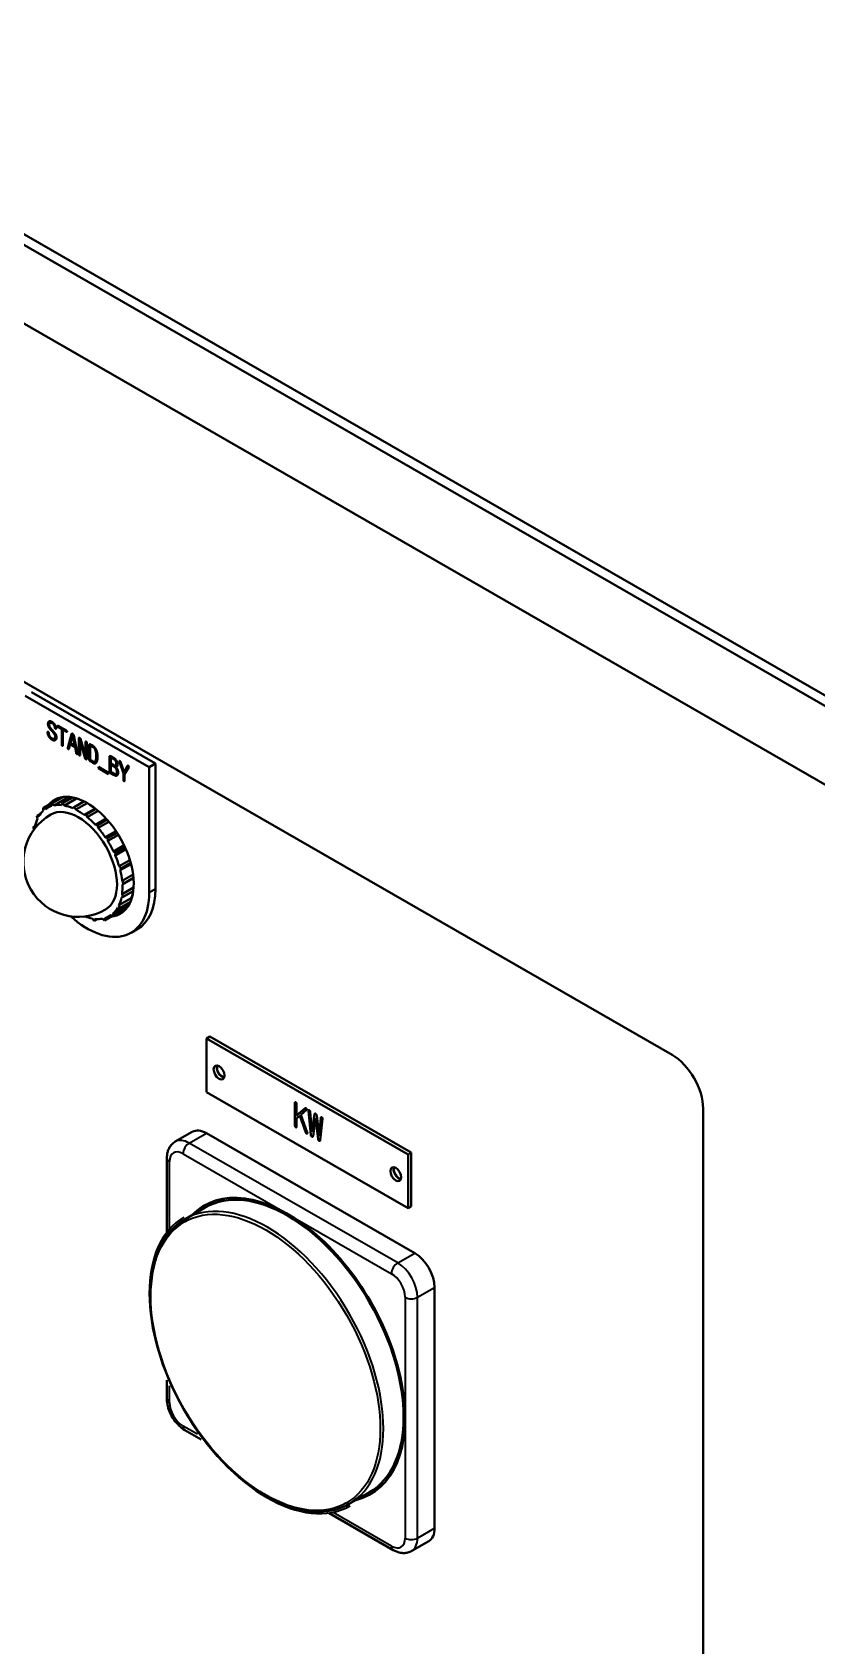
# Model space of a CAD drawing. Header units: inches. Extents: x 6934 to 18973, y 4254 to 7629.
# Drawn here: x 10822.9 to 10966, y 6820.4 to 7114.9 of the extents above; entities that cross this region are included whole.
import ezdxf

# ---------------------------------------------------------------- set-up
doc = ezdxf.new("R2010")
doc.units = ezdxf.units.IN
doc.header["$MEASUREMENT"] = 0
doc.layers.add('POWER SUPPLY CASE OUTLINE$0$가시적인 것(ISO)', color=3, linetype='Continuous', lineweight=40, true_color=0x00ff00)
doc.layers.add('POWER SUPPLY CASE OUTLINE$0$가시적인 좁은 것(ISO)', color=3, linetype='Continuous', lineweight=35, true_color=0x00ff00)

msp = doc.modelspace()

# ---------------------------------------------------------------- linework, layer by layer
at = {"layer": 'POWER SUPPLY CASE OUTLINE$0$가시적인 것(ISO)'}
for p, q in [((10578.676, 7215.8), (11031.224, 6955.195)), ((10580.373, 7216.777), (11032.922, 6956.172)), ((11018.779, 6948.028), (10566.231, 7208.634)), ((10645.427, 7097.624), (10939.583, 6928.23)), ((10821.581, 6993.8), (10844.209, 6980.77)), ((10822.713, 6994.451), (10845.34, 6981.421)), ((10826.124, 6988.868), (10826.129, 6988.871)), ((10826.472, 6989.028), (10826.516, 6989.002)), ((10825.647, 6987.134), (10825.653, 6987.138)), ((10826.072, 6988.846), (10826.078, 6988.85)), ((10826.432, 6987.369), (10826.437, 6987.372)), ((10826.468, 6987.327), (10826.432, 6987.369)), ((10826.474, 6987.33), (10826.437, 6987.372)), ((10826.468, 6987.327), (10826.474, 6987.33)), ((10826.831, 6988.448), (10826.837, 6988.451)), ((10826.932, 6985.951), (10826.937, 6985.954)), ((10827.047, 6987.828), (10827.053, 6987.831)), ((10827.131, 6987.754), (10827.137, 6987.757)), ((10827.575, 6988.321), (10829.106, 6987.439)), ((10828.238, 6987.706), (10827.575, 6988.088)), ((10828.243, 6987.709), (10827.58, 6988.091)), ((10828.238, 6987.706), (10828.243, 6987.709)), ((10828.238, 6984.88), (10828.238, 6987.706)), ((10828.243, 6984.884), (10828.243, 6987.709)), ((10828.465, 6987.575), (10828.471, 6987.578)), ((10828.465, 6987.575), (10828.465, 6984.75)), ((10829.106, 6987.206), (10828.465, 6987.575)), ((10829.112, 6987.209), (10828.471, 6987.578)), ((10829.355, 6984.296), (10830.048, 6986.791)), ((10829.361, 6984.299), (10830.053, 6986.794)), ((10830.235, 6986.522), (10829.85, 6985.138)), ((10830.048, 6986.791), (10830.053, 6986.794)), ((10830.235, 6986.522), (10830.24, 6986.525)), ((10830.616, 6984.697), (10830.235, 6986.522)), ((10830.621, 6984.7), (10830.24, 6986.525)), ((10830.425, 6986.573), (10831.114, 6983.254)), ((10831.37, 6983.093), (10831.37, 6986.016)), ((10831.376, 6983.097), (10831.376, 6986.019)), ((10831.407, 6986.126), (10831.413, 6986.13)), ((10831.66, 6985.951), (10832.59, 6982.848)), ((10828.271, 6984.764), (10828.276, 6984.767)), ((10829.348, 6984.173), (10829.354, 6984.177)), ((10829.355, 6984.296), (10829.361, 6984.299)), ((10829.414, 6984.076), (10829.42, 6984.079)), ((10829.795, 6984.937), (10829.56, 6984.093)), ((10829.795, 6984.937), (10829.801, 6984.94)), ((10830.667, 6984.435), (10829.795, 6984.937)), ((10830.673, 6984.438), (10829.801, 6984.94)), ((10829.85, 6985.138), (10830.616, 6984.697)), ((10830.616, 6984.697), (10830.621, 6984.7)), ((10830.667, 6984.435), (10830.673, 6984.438)), ((10830.901, 6983.308), (10830.667, 6984.435)), ((10830.907, 6983.312), (10830.673, 6984.438)), ((10830.901, 6983.308), (10830.907, 6983.312)), ((10831.594, 6985.515), (10831.599, 6985.518)), ((10831.594, 6985.515), (10831.594, 6982.965)), ((10832.543, 6982.359), (10831.594, 6985.515)), ((10832.548, 6982.362), (10831.599, 6985.518)), ((10832.59, 6982.848), (10832.59, 6985.39)), ((10832.596, 6982.852), (10832.596, 6985.393)), ((10832.814, 6985.261), (10832.814, 6982.296)), ((10833.21, 6982.403), (10833.21, 6984.694)), ((10833.215, 6982.406), (10833.215, 6984.698)), ((10833.437, 6984.526), (10833.437, 6982.268)), ((10833.481, 6984.636), (10833.486, 6984.639)), ((10833.583, 6984.86), (10833.939, 6984.656)), ((10833.95, 6984.417), (10833.602, 6984.617)), ((10833.955, 6984.42), (10833.607, 6984.62)), ((10831.403, 6982.964), (10831.409, 6982.967)), ((10831.48, 6982.878), (10831.486, 6982.881)), ((10832.543, 6982.359), (10832.548, 6982.362)), ((10832.59, 6982.848), (10832.596, 6982.852)), ((10833.946, 6981.538), (10833.539, 6981.772)), ((10833.952, 6981.541), (10833.545, 6981.776)), ((10833.602, 6981.969), (10833.924, 6981.784)), ((10834.24, 6981.76), (10834.246, 6981.763)), ((10834.92, 6980.824), (10836.796, 6979.744)), ((10834.92, 6980.587), (10834.92, 6980.824)), ((10834.92, 6980.587), (10834.926, 6980.59)), ((10836.796, 6979.507), (10834.92, 6980.587)), ((10834.926, 6980.59), (10834.926, 6980.821)), ((10836.796, 6979.514), (10834.926, 6980.59)), ((10836.95, 6980.126), (10836.95, 6982.578)), ((10836.956, 6980.129), (10836.956, 6982.582)), ((10837.177, 6982.426), (10837.177, 6981.427)), ((10837.177, 6981.427), (10837.83, 6981.051)), ((10837.177, 6981.194), (10837.183, 6981.197)), ((10837.848, 6980.808), (10837.177, 6981.194)), ((10837.177, 6981.194), (10837.177, 6980.084)), ((10837.853, 6980.811), (10837.183, 6981.197)), ((10837.207, 6982.515), (10837.212, 6982.519)), ((10837.291, 6982.725), (10837.76, 6982.455)), ((10837.841, 6982.176), (10837.298, 6982.488)), ((10837.846, 6982.179), (10837.304, 6982.491)), ((10838.037, 6981.037), (10838.043, 6981.041)), ((10838.09, 6981.079), (10838.095, 6981.083)), ((10838.097, 6980.8), (10838.103, 6980.803)), ((10838.181, 6980.417), (10838.187, 6980.42)), ((10838.771, 6981.75), (10838.777, 6981.753)), ((10839.493, 6979.623), (10838.771, 6981.75)), ((10839.499, 6979.626), (10838.777, 6981.753)), ((10838.976, 6981.759), (10839.606, 6979.833)), ((10839.606, 6979.833), (10840.237, 6981.016)), ((10839.612, 6979.836), (10840.242, 6981.02)), ((10840.453, 6980.79), (10839.72, 6979.492)), ((10840.237, 6981.016), (10840.242, 6981.02)), ((10844.209, 6980.77), (10845.34, 6981.421)), ((10844.209, 6980.77), (10844.209, 6957.878)), ((10845.34, 6981.421), (10845.34, 6958.53)), ((10836.796, 6979.744), (10836.796, 6979.507)), ((10837.837, 6979.298), (10837.21, 6979.658)), ((10837.843, 6979.301), (10837.216, 6979.662)), ((10837.313, 6979.832), (10837.859, 6979.518)), ((10838.137, 6979.493), (10838.143, 6979.497)), ((10839.493, 6979.623), (10839.499, 6979.626)), ((10839.493, 6978.407), (10839.493, 6979.623)), ((10839.499, 6978.411), (10839.499, 6979.626)), ((10839.526, 6978.283), (10839.531, 6978.286)), ((10839.606, 6979.833), (10839.612, 6979.836)), ((10839.72, 6979.492), (10839.72, 6978.277)), ((10824.846, 6973.317), (10827.108, 6974.62)), ((10826.447, 6974.102), (10828.57, 6975.325)), ((10826.848, 6973.791), (10829.054, 6975.061)), ((10827.108, 6974.62), (10827.239, 6974.558)), ((10828.205, 6973.832), (10828.376, 6974.161)), ((10828.376, 6974.161), (10830.247, 6975.239)), ((10828.376, 6974.161), (10828.745, 6973.751)), ((10828.745, 6973.751), (10830.951, 6975.021)), ((10828.789, 6975.343), (10828.908, 6975.251)), ((10828.852, 6975.218), (10828.908, 6975.251)), ((10828.852, 6975.218), (10829.054, 6975.061)), ((10830.501, 6973.491), (10832.296, 6974.525)), ((10830.813, 6973.009), (10832.892, 6974.206)), ((10830.901, 6975.078), (10830.951, 6975.021)), ((10823.681, 6971.859), (10824.362, 6972.251)), ((10823.681, 6971.859), (10824.063, 6971.801)), ((10823.822, 6971.336), (10823.681, 6971.859)), ((10824.846, 6973.317), (10825.251, 6973.126)), ((10824.882, 6972.826), (10824.846, 6973.317)), ((10826.399, 6973.807), (10825.566, 6973.328)), ((10826.377, 6973.678), (10826.447, 6974.102)), ((10826.447, 6974.102), (10826.848, 6973.791)), ((10830.24, 6973.279), (10830.501, 6973.491)), ((10830.501, 6973.491), (10830.813, 6973.009)), ((10832.344, 6972.056), (10834.357, 6973.215)), ((10832.344, 6972.056), (10832.677, 6972.136)), ((10832.677, 6972.136), (10834.44, 6973.151)), ((10832.677, 6972.136), (10832.912, 6971.616)), ((10832.912, 6971.616), (10834.908, 6972.765)), ((10834.374, 6970.246), (10836.338, 6971.377)), ((10823.033, 6969.828), (10823.393, 6970.035)), ((10823.033, 6969.828), (10823.366, 6969.908)), ((10823.223, 6969.407), (10823.033, 6969.828)), ((10834.374, 6970.246), (10834.757, 6970.189)), ((10834.757, 6970.189), (10836.504, 6971.195)), ((10834.757, 6970.189), (10834.897, 6969.666)), ((10834.897, 6969.666), (10836.853, 6970.792)), ((10836.192, 6967.973), (10838.135, 6969.092)), ((10836.597, 6967.782), (10838.338, 6968.785)), ((10836.634, 6967.292), (10838.576, 6968.41)), ((10836.192, 6967.973), (10836.597, 6967.782)), ((10836.597, 6967.782), (10836.634, 6967.292)), ((10837.673, 6965.392), (10839.616, 6966.511)), ((10837.673, 6965.392), (10838.074, 6965.081)), ((10838.005, 6964.657), (10839.952, 6965.778)), ((10838.074, 6965.081), (10839.816, 6966.084)), ((10838.074, 6965.081), (10838.005, 6964.657)), ((10838.716, 6962.678), (10840.681, 6963.81)), ((10838.716, 6962.678), (10839.086, 6962.268)), ((10838.915, 6961.939), (10840.89, 6963.076)), ((10839.086, 6962.268), (10840.837, 6963.276)), ((10839.086, 6962.268), (10838.915, 6961.939)), ((10839.252, 6960.017), (10841.266, 6961.177)), ((10839.252, 6960.017), (10839.564, 6959.535)), ((10839.304, 6959.324), (10841.339, 6960.496)), ((10839.564, 6959.535), (10839.304, 6959.324)), ((10839.564, 6959.535), (10841.334, 6960.555)), ((10838.688, 6955.562), (10840.894, 6956.832)), ((10839.476, 6957.07), (10839.144, 6956.99)), ((10839.242, 6957.59), (10841.358, 6958.808)), ((10839.242, 6957.59), (10839.476, 6957.07)), ((10839.476, 6957.07), (10841.288, 6958.113)), ((10840.894, 6956.832), (10840.943, 6956.649)), ((10836.063, 6952.796), (10837.533, 6953.642)), ((10837.278, 6953.762), (10836.944, 6953.57)), ((10837.664, 6953.581), (10837.258, 6953.772)), ((10837.627, 6954.071), (10839.833, 6955.342)), ((10837.627, 6954.071), (10837.664, 6953.581)), ((10837.664, 6953.581), (10839.926, 6954.884)), ((10838.828, 6955.039), (10838.446, 6955.096)), ((10838.688, 6955.562), (10838.828, 6955.039)), ((10838.828, 6955.039), (10840.742, 6956.141)), ((10839.833, 6955.342), (10839.852, 6955.094)), ((10839.908, 6955.127), (10839.852, 6955.094)), ((10839.908, 6955.127), (10839.926, 6954.884)), ((10832.009, 6953.407), (10831.965, 6953.474)), ((10832.009, 6953.407), (10832.151, 6953.489)), ((10832.105, 6953.485), (10832.009, 6953.407)), ((10834.134, 6952.736), (10833.764, 6953.147)), ((10834.305, 6953.065), (10834.134, 6952.736)), ((10834.134, 6952.736), (10834.661, 6953.04)), ((10836.063, 6952.796), (10835.661, 6953.107)), ((10836.132, 6953.22), (10836.063, 6952.796)), ((10840.88, 6950.528), (10842.011, 6951.18)), ((10854.674, 6931.247), (10855.24, 6931.573)), ((10891.444, 6910.073), (10854.674, 6931.247)), ((10854.674, 6931.247), (10854.674, 6921.437)), ((10855.24, 6931.573), (10892.009, 6910.399)), ((10854.674, 6921.437), (10891.444, 6900.262)), ((10870.778, 6915.327), (10870.778, 6919.502)), ((10870.783, 6915.331), (10870.783, 6919.506)), ((10871.096, 6919.319), (10871.096, 6917.149)), ((10871.096, 6917.149), (10872.67, 6918.501)), ((10871.101, 6917.152), (10872.676, 6918.505)), ((10872.886, 6918.188), (10871.86, 6917.29)), ((10872.67, 6918.501), (10872.676, 6918.505)), ((10945.24, 6918.433), (10945.24, 6480.227)), ((10871.096, 6917.149), (10871.101, 6917.152)), ((10871.644, 6917.105), (10871.096, 6916.633)), ((10871.096, 6916.633), (10871.096, 6915.156)), ((10871.644, 6917.105), (10871.65, 6917.109)), ((10872.773, 6914.048), (10871.644, 6917.105)), ((10872.779, 6914.051), (10871.65, 6917.109)), ((10871.86, 6917.29), (10873.04, 6914.09)), ((10873.265, 6918.01), (10873.271, 6918.014)), ((10873.671, 6913.644), (10873.265, 6918.01)), ((10873.676, 6913.647), (10873.271, 6918.014)), ((10873.568, 6917.907), (10873.886, 6914.202)), ((10873.886, 6914.202), (10874.337, 6917.429)), ((10873.892, 6914.205), (10874.343, 6917.432)), ((10874.543, 6916.747), (10874.081, 6913.407)), ((10874.337, 6917.429), (10874.343, 6917.432)), ((10874.543, 6916.747), (10874.548, 6916.75)), ((10874.999, 6912.89), (10874.543, 6916.747)), ((10875.005, 6912.894), (10874.548, 6916.75)), ((10874.748, 6917.192), (10875.194, 6913.448)), ((10875.194, 6913.448), (10875.507, 6916.767)), ((10875.2, 6913.452), (10875.512, 6916.77)), ((10875.815, 6916.566), (10875.409, 6912.654)), ((10875.507, 6916.767), (10875.512, 6916.77)), ((10848.952, 6912.405), (10852.064, 6914.197)), ((10854.619, 6913.946), (10892.633, 6892.052)), ((10870.824, 6915.135), (10870.829, 6915.138)), ((10872.773, 6914.048), (10872.779, 6914.051)), ((10872.865, 6913.912), (10872.871, 6913.915)), ((10872.978, 6913.87), (10872.984, 6913.874)), ((10873.671, 6913.644), (10873.676, 6913.647)), ((10873.737, 6913.451), (10873.743, 6913.454)), ((10873.886, 6914.202), (10873.892, 6914.205)), ((10874.004, 6913.297), (10874.01, 6913.301)), ((10874.999, 6912.89), (10875.005, 6912.894)), ((10875.194, 6913.448), (10875.2, 6913.452)), ((10847.418, 6895.933), (10847.418, 6909.402)), ((10891.444, 6910.073), (10892.009, 6910.399)), ((10891.444, 6900.262), (10891.444, 6910.073)), ((10892.009, 6910.399), (10892.009, 6900.588)), ((10891.444, 6900.262), (10892.009, 6900.588)), ((10850.734, 6898.275), (10854.411, 6900.393)), ((10896.253, 6885.781), (10896.251, 6841.831)), ((10847.416, 6865.452), (10847.416, 6868.89)), ((10853.688, 6858.037), (10850.706, 6859.754)), ((10880.676, 6846.28), (10884.353, 6848.398)), ((10888.72, 6837.861), (10877.029, 6844.594)), ((10892.074, 6837.688), (10895.185, 6839.48))]:
    msp.add_line(p, q, dxfattribs=at)
msp.add_arc((10831.255, 6963.449), 10, 119.93599, 299.93599, dxfattribs=at)
for centre, major_axis, start_param, end_param in [((10832.895, 6964.393), (-5.988, 10.399), 2.8930125, 6.4878162), ((10834.027, 6965.045), (-5.988, 10.399), 0.0942385, 0.2046309), ((10834.932, 6965.566), (-5.988, 10.399), 0.1701989, 0.2485802), ((10833.461, 6964.719), (-5.789, 10.052), 5.9662332, 6.0964203), ((10833.461, 6964.719), (-5.689, 9.879), 5.9360566, 6.0780801), ((10833.461, 6964.719), (-5.689, 9.879), 5.764416, 5.8162807), ((10831.255, 6963.449), (-5.689, 9.879), 0.389961, 0.5802929), ((10831.255, 6963.449), (-5.689, 9.879), 0.1281616, 0.3184936), ((10831.255, 6963.449), (-5.689, 9.879), 6.1495475, 6.3398795), ((10831.255, 6963.449), (-4.99, 8.666), 3.1415927, 6.2831853), ((10831.255, 6963.449), (-5.689, 9.879), 5.8877481, 6.0780801), ((10831.255, 6963.449), (-5.689, 9.879), 5.6259487, 5.8162807), ((10831.255, 6963.449), (-5.689, 9.879), 5.3641493, 5.5544813), ((10831.255, 6963.449), (-5.689, 9.879), 5.1023499, 5.2926819), ((10831.255, 6963.449), (-5.689, 9.879), 4.8405506, 5.0308825), ((10831.255, 6963.449), (-5.689, 9.879), 4.5787512, 4.7690832), ((10831.255, 6963.449), (-5.689, 9.879), 4.3169518, 4.5072838), ((10831.255, 6963.449), (-5.689, 9.879), 4.0551524, 4.2454844), ((10832.895, 6964.393), (7.985, -13.865), 5.2273383, 7.0705172), ((10831.255, 6963.449), (5.689, -9.879), 0.389961, 0.5802929), ((10831.255, 6963.449), (-5.689, 9.879), 3.793353, 3.983685), ((10833.461, 6964.719), (5.689, -9.879), 0.389961, 0.5187693), ((10834.027, 6965.045), (7.985, -13.865), 0, 0.7873319), ((10831.255, 6963.449), (5.689, -9.879), 5.6540752, 5.8162807), ((10831.255, 6963.449), (5.689, -9.879), 6.1495475, 6.3398795), ((10831.255, 6963.449), (5.689, -9.879), 0.1281616, 0.3184936), ((10834.027, 6965.045), (5.988, -10.399), 6.0785544, 6.1889468), ((10834.932, 6965.566), (5.988, -10.399), 6.0785544, 6.1129864), ((10833.461, 6964.719), (5.689, -9.879), 0.1281616, 0.2421524), ((10833.461, 6964.719), (5.789, -10.052), 0.1098214, 0.3042038), ((10834.027, 6965.045), (5.789, -10.052), 0.0171114, 0.082923), ((10831.255, 6963.449), (5.689, -9.879), 5.8877481, 6.0780801), ((10939.583, 6921.69), (3.992, -6.933), 0.7873319, 2.3581282), ((10857.502, 6925.365), (0.699, -1.213), 3.5566932, 5.8680848), ((10857.502, 6925.365), (0.647, -1.124), 3.4888773, 5.9359007), ((10854.619, 6909.76), (-2.555, 4.437), 5.4996611, 6.2831853), ((10889.747, 6906.796), (0.699, -1.213), 3.5566932, 5.8680848), ((10889.747, 6906.796), (0.647, -1.124), 3.4888773, 5.9359007), ((10869.382, 6874.395), (-15.171, 26.344), 2.9791928, 6.4455851), ((10869.382, 6874.395), (-14.971, 25.998), 3.1415927, 6.2831853), ((10892.633, 6887.867), (2.555, -4.437), 0.7872721, 2.3580684), ((10892.63, 6843.917), (2.555, -4.437), 0, 0.7872721)]:
    msp.add_ellipse(centre, major_axis=major_axis, ratio=0.5780931, start_param=start_param, end_param=end_param, dxfattribs=at)
for centre in [(10856.937, 6925.039), (10889.181, 6906.471)]:
    msp.add_ellipse(centre, major_axis=(-0.699, 1.213), ratio=0.5780931, dxfattribs=at)
for points in [[(10825.735, 6988.66), (10825.735, 6989.041), (10825.948, 6989.13)], [(10825.741, 6988.663), (10825.741, 6989.011), (10825.918, 6989.116)], [(10825.948, 6989.13), (10826.149, 6989.213), (10826.472, 6989.028)], [(10826.124, 6988.868), (10825.963, 6988.821), (10825.963, 6988.605)], [(10826.129, 6988.871), (10826.101, 6988.863), (10826.078, 6988.85)], [(10826.483, 6988.788), (10826.278, 6988.906), (10826.124, 6988.868)], [(10826.488, 6988.792), (10826.283, 6988.91), (10826.129, 6988.871)], [(10826.516, 6989.002), (10826.827, 6988.823), (10827.036, 6988.466)], [(10825.647, 6987.134), (10825.64, 6987.206), (10825.673, 6987.23)], [(10825.926, 6986.288), (10825.684, 6986.652), (10825.647, 6987.134)], [(10825.653, 6987.138), (10825.646, 6987.21), (10825.679, 6987.233)], [(10825.932, 6986.291), (10825.69, 6986.655), (10825.653, 6987.138)], [(10825.673, 6987.23), (10825.702, 6987.251), (10825.746, 6987.234)], [(10825.679, 6987.233), (10825.68, 6987.234), (10825.682, 6987.235)], [(10825.93, 6987.993), (10825.735, 6988.312), (10825.735, 6988.66)], [(10825.935, 6987.996), (10825.741, 6988.315), (10825.741, 6988.663)], [(10825.746, 6987.234), (10825.79, 6987.213), (10825.823, 6987.164)], [(10825.823, 6987.164), (10825.86, 6987.105), (10825.867, 6987.029)], [(10825.867, 6987.029), (10825.897, 6986.661), (10826.076, 6986.384)], [(10826.512, 6985.747), (10826.138, 6985.962), (10825.926, 6986.288)], [(10826.432, 6987.369), (10826.054, 6987.79), (10825.93, 6987.993)], [(10826.518, 6985.75), (10826.144, 6985.965), (10825.932, 6986.291)], [(10826.437, 6987.372), (10826.06, 6987.793), (10825.935, 6987.996)], [(10825.963, 6988.605), (10825.963, 6988.309), (10826.065, 6988.11)], [(10826.065, 6988.11), (10826.168, 6987.911), (10826.512, 6987.535)], [(10826.076, 6986.384), (10826.234, 6986.14), (10826.505, 6985.984)], [(10826.926, 6986.758), (10826.824, 6986.927), (10826.468, 6987.327)], [(10826.932, 6986.761), (10826.829, 6986.931), (10826.474, 6987.33)], [(10826.831, 6988.448), (10826.684, 6988.672), (10826.483, 6988.788)], [(10826.837, 6988.451), (10826.69, 6988.676), (10826.488, 6988.792)], [(10826.505, 6985.984), (10826.688, 6985.879), (10826.857, 6985.921)], [(10826.512, 6987.535), (10826.963, 6987.046), (10827.095, 6986.835)], [(10827.003, 6987.942), (10826.985, 6988.207), (10826.831, 6988.448)], [(10827.009, 6987.946), (10826.99, 6988.21), (10826.837, 6988.451)], [(10826.857, 6985.921), (10827.065, 6985.971), (10827.065, 6986.254)], [(10827.065, 6986.254), (10827.065, 6986.525), (10826.926, 6986.758)], [(10827.071, 6986.258), (10827.071, 6986.529), (10826.932, 6986.761)], [(10826.937, 6985.954), (10827.071, 6986.031), (10827.071, 6986.258)], [(10827.047, 6987.828), (10827.007, 6987.881), (10827.003, 6987.942)], [(10827.053, 6987.831), (10827.012, 6987.884), (10827.009, 6987.946)], [(10827.293, 6986.149), (10827.293, 6985.768), (10827.029, 6985.67)], [(10827.036, 6988.466), (10827.219, 6988.152), (10827.241, 6987.86)], [(10827.131, 6987.754), (10827.084, 6987.777), (10827.047, 6987.828)], [(10827.137, 6987.757), (10827.089, 6987.781), (10827.053, 6987.831)], [(10827.095, 6986.835), (10827.293, 6986.522), (10827.293, 6986.149)], [(10827.212, 6987.759), (10827.183, 6987.733), (10827.131, 6987.754)], [(10827.206, 6987.754), (10827.179, 6987.74), (10827.137, 6987.757)], [(10827.241, 6987.86), (10827.245, 6987.786), (10827.212, 6987.759)], [(10827.487, 6988.257), (10827.483, 6988.373), (10827.575, 6988.321)], [(10827.575, 6988.088), (10827.49, 6988.136), (10827.487, 6988.257)], [(10827.492, 6988.26), (10827.491, 6988.318), (10827.512, 6988.334)], [(10827.58, 6988.091), (10827.496, 6988.139), (10827.492, 6988.26)], [(10829.106, 6987.439), (10829.154, 6987.411), (10829.19, 6987.356)], [(10829.198, 6987.191), (10829.165, 6987.172), (10829.106, 6987.206)], [(10829.2, 6987.193), (10829.168, 6987.177), (10829.112, 6987.209)], [(10829.19, 6987.356), (10829.22, 6987.305), (10829.223, 6987.257)], [(10829.223, 6987.257), (10829.227, 6987.208), (10829.198, 6987.191)], [(10830.048, 6986.791), (10830.099, 6986.939), (10830.235, 6986.861)], [(10830.053, 6986.794), (10830.075, 6986.856), (10830.111, 6986.878)], [(10830.235, 6986.861), (10830.366, 6986.781), (10830.425, 6986.573)], [(10831.37, 6986.016), (10831.37, 6986.097), (10831.407, 6986.126)], [(10831.376, 6986.019), (10831.376, 6986.1), (10831.413, 6986.13)], [(10831.407, 6986.126), (10831.44, 6986.15), (10831.495, 6986.131)], [(10831.413, 6986.13), (10831.414, 6986.131), (10831.415, 6986.131)], [(10831.495, 6986.131), (10831.546, 6986.114), (10831.594, 6986.061)], [(10831.594, 6986.061), (10831.641, 6986.013), (10831.66, 6985.951)], [(10827.029, 6985.67), (10826.798, 6985.582), (10826.512, 6985.747)], [(10827.034, 6985.673), (10826.804, 6985.586), (10826.518, 6985.75)], [(10827.093, 6985.7), (10827.065, 6985.685), (10827.034, 6985.673)], [(10828.271, 6984.764), (10828.238, 6984.821), (10828.238, 6984.88)], [(10828.276, 6984.767), (10828.243, 6984.824), (10828.243, 6984.884)], [(10828.351, 6984.684), (10828.304, 6984.711), (10828.271, 6984.764)], [(10828.357, 6984.687), (10828.309, 6984.714), (10828.276, 6984.767)], [(10828.428, 6984.673), (10828.395, 6984.658), (10828.351, 6984.684)], [(10828.434, 6984.676), (10828.401, 6984.662), (10828.357, 6984.687)], [(10828.465, 6984.75), (10828.465, 6984.69), (10828.428, 6984.673)], [(10828.436, 6984.677), (10828.435, 6984.677), (10828.434, 6984.676)], [(10829.348, 6984.173), (10829.326, 6984.237), (10829.355, 6984.296)], [(10829.354, 6984.177), (10829.332, 6984.24), (10829.361, 6984.299)], [(10829.414, 6984.076), (10829.366, 6984.116), (10829.348, 6984.173)], [(10829.42, 6984.079), (10829.372, 6984.119), (10829.354, 6984.177)], [(10829.498, 6984.044), (10829.454, 6984.04), (10829.414, 6984.076)], [(10829.504, 6984.048), (10829.46, 6984.043), (10829.42, 6984.079)], [(10829.56, 6984.093), (10829.542, 6984.049), (10829.498, 6984.044)], [(10829.531, 6984.055), (10829.519, 6984.049), (10829.504, 6984.048)], [(10830.953, 6983.198), (10830.909, 6983.249), (10830.901, 6983.308)], [(10830.958, 6983.202), (10830.914, 6983.252), (10830.907, 6983.312)], [(10831.033, 6983.143), (10830.989, 6983.156), (10830.953, 6983.198)], [(10831.039, 6983.147), (10830.995, 6983.159), (10830.958, 6983.202)], [(10831.103, 6983.158), (10831.077, 6983.131), (10831.033, 6983.143)], [(10831.092, 6983.149), (10831.07, 6983.138), (10831.039, 6983.147)], [(10831.114, 6983.254), (10831.128, 6983.186), (10831.103, 6983.158)], [(10831.403, 6982.964), (10831.37, 6983.026), (10831.37, 6983.093)], [(10831.409, 6982.967), (10831.376, 6983.029), (10831.376, 6983.097)], [(10832.59, 6985.39), (10832.59, 6985.445), (10832.623, 6985.46)], [(10832.596, 6985.393), (10832.596, 6985.442), (10832.622, 6985.459)], [(10832.623, 6985.46), (10832.656, 6985.466), (10832.7, 6985.441)], [(10832.7, 6985.441), (10832.744, 6985.416), (10832.777, 6985.367)], [(10832.777, 6985.367), (10832.814, 6985.316), (10832.814, 6985.261)], [(10833.21, 6984.694), (10833.21, 6984.885), (10833.305, 6984.928)], [(10833.215, 6984.698), (10833.215, 6984.874), (10833.296, 6984.924)], [(10833.305, 6984.928), (10833.4, 6984.966), (10833.583, 6984.86)], [(10833.481, 6984.636), (10833.437, 6984.61), (10833.437, 6984.526)], [(10833.602, 6984.617), (10833.525, 6984.661), (10833.481, 6984.636)], [(10833.607, 6984.62), (10833.53, 6984.665), (10833.486, 6984.639)], [(10833.939, 6984.656), (10834.331, 6984.43), (10834.558, 6983.884)], [(10834.375, 6983.85), (10834.213, 6984.265), (10833.95, 6984.417)], [(10834.38, 6983.853), (10834.219, 6984.268), (10833.955, 6984.42)], [(10834.55, 6982.817), (10834.55, 6983.41), (10834.375, 6983.85)], [(10834.556, 6982.82), (10834.556, 6983.413), (10834.38, 6983.853)], [(10834.558, 6983.884), (10834.778, 6983.355), (10834.778, 6982.686)], [(10831.48, 6982.878), (10831.436, 6982.907), (10831.403, 6982.964)], [(10831.486, 6982.881), (10831.442, 6982.91), (10831.409, 6982.967)], [(10831.557, 6982.871), (10831.524, 6982.852), (10831.48, 6982.878)], [(10831.56, 6982.873), (10831.528, 6982.857), (10831.486, 6982.881)], [(10831.594, 6982.965), (10831.594, 6982.893), (10831.557, 6982.871)], [(10832.7, 6982.188), (10832.59, 6982.217), (10832.543, 6982.359)], [(10832.706, 6982.191), (10832.596, 6982.22), (10832.548, 6982.362)], [(10832.814, 6982.296), (10832.814, 6982.156), (10832.7, 6982.188)], [(10832.777, 6982.192), (10832.75, 6982.179), (10832.706, 6982.191)], [(10833.294, 6982.028), (10833.21, 6982.191), (10833.21, 6982.403)], [(10833.299, 6982.031), (10833.215, 6982.194), (10833.215, 6982.406)], [(10833.539, 6981.772), (10833.378, 6981.865), (10833.294, 6982.028)], [(10833.545, 6981.776), (10833.384, 6981.868), (10833.299, 6982.031)], [(10833.437, 6982.268), (10833.437, 6982.17), (10833.481, 6982.094)], [(10833.481, 6982.094), (10833.521, 6982.016), (10833.602, 6981.969)], [(10833.924, 6981.784), (10834.184, 6981.634), (10834.356, 6981.869)], [(10834.609, 6981.677), (10834.397, 6981.279), (10833.946, 6981.538)], [(10834.436, 6981.481), (10834.244, 6981.373), (10833.952, 6981.541)], [(10834.246, 6981.763), (10834.308, 6981.799), (10834.362, 6981.873)], [(10834.356, 6981.869), (10834.55, 6982.135), (10834.55, 6982.817)], [(10834.362, 6981.873), (10834.556, 6982.138), (10834.556, 6982.82)], [(10834.778, 6982.686), (10834.778, 6981.995), (10834.609, 6981.677)], [(10836.95, 6982.578), (10836.95, 6982.752), (10837.027, 6982.788)], [(10837.023, 6979.859), (10836.95, 6979.994), (10836.95, 6980.126)], [(10836.956, 6982.582), (10836.956, 6982.744), (10837.023, 6982.786)], [(10837.029, 6979.862), (10836.956, 6979.998), (10836.956, 6980.129)], [(10837.027, 6982.788), (10837.108, 6982.831), (10837.291, 6982.725)], [(10837.207, 6982.515), (10837.177, 6982.498), (10837.177, 6982.426)], [(10837.177, 6980.084), (10837.177, 6979.999), (10837.214, 6979.932)], [(10837.298, 6982.488), (10837.236, 6982.524), (10837.207, 6982.515)], [(10837.304, 6982.491), (10837.242, 6982.527), (10837.212, 6982.519)], [(10837.76, 6982.455), (10838.031, 6982.299), (10838.218, 6981.988)], [(10837.83, 6981.051), (10837.98, 6980.965), (10838.09, 6981.079)], [(10838.093, 6981.857), (10837.983, 6982.094), (10837.841, 6982.176)], [(10838.099, 6981.86), (10837.989, 6982.097), (10837.846, 6982.179)], [(10838.181, 6980.417), (10838.049, 6980.692), (10837.848, 6980.808)], [(10838.187, 6980.42), (10838.055, 6980.695), (10837.853, 6980.811)], [(10838.043, 6981.041), (10838.07, 6981.056), (10838.095, 6981.083)], [(10838.09, 6981.079), (10838.2, 6981.185), (10838.2, 6981.401)], [(10838.2, 6981.401), (10838.2, 6981.626), (10838.093, 6981.857)], [(10838.095, 6981.083), (10838.205, 6981.189), (10838.205, 6981.405)], [(10838.342, 6980.934), (10838.258, 6980.8), (10838.097, 6980.8)], [(10838.097, 6980.8), (10838.262, 6980.654), (10838.375, 6980.436)], [(10838.205, 6981.405), (10838.205, 6981.629), (10838.099, 6981.86)], [(10838.247, 6980.838), (10838.185, 6980.803), (10838.103, 6980.803)], [(10838.309, 6979.898), (10838.309, 6980.156), (10838.181, 6980.417)], [(10838.315, 6979.901), (10838.315, 6980.16), (10838.187, 6980.42)], [(10838.218, 6981.988), (10838.423, 6981.646), (10838.423, 6981.273)], [(10838.423, 6981.273), (10838.423, 6981.053), (10838.342, 6980.934)], [(10838.375, 6980.436), (10838.533, 6980.134), (10838.533, 6979.769)], [(10838.771, 6981.75), (10838.745, 6981.82), (10838.767, 6981.858)], [(10838.777, 6981.753), (10838.751, 6981.823), (10838.773, 6981.861)], [(10838.767, 6981.858), (10838.786, 6981.89), (10838.826, 6981.892)], [(10838.773, 6981.861), (10838.781, 6981.876), (10838.794, 6981.884)], [(10838.826, 6981.892), (10838.87, 6981.892), (10838.91, 6981.861)], [(10838.91, 6981.861), (10838.954, 6981.827), (10838.976, 6981.759)], [(10840.237, 6981.016), (10840.259, 6981.063), (10840.31, 6981.05)], [(10840.242, 6981.02), (10840.251, 6981.039), (10840.265, 6981.048)], [(10840.31, 6981.05), (10840.35, 6981.044), (10840.398, 6980.996)], [(10840.398, 6980.996), (10840.442, 6980.949), (10840.456, 6980.894)], [(10840.456, 6980.894), (10840.478, 6980.835), (10840.453, 6980.79)], [(10837.21, 6979.658), (10837.097, 6979.724), (10837.023, 6979.859)], [(10837.216, 6979.662), (10837.102, 6979.727), (10837.029, 6979.862)], [(10837.214, 6979.932), (10837.251, 6979.868), (10837.313, 6979.832)], [(10838.324, 6979.246), (10838.13, 6979.129), (10837.837, 6979.298)], [(10838.321, 6979.244), (10838.129, 6979.136), (10837.843, 6979.301)], [(10837.859, 6979.518), (10838.053, 6979.406), (10838.185, 6979.529)], [(10838.143, 6979.497), (10838.168, 6979.511), (10838.191, 6979.532)], [(10838.185, 6979.529), (10838.309, 6979.644), (10838.309, 6979.898)], [(10838.191, 6979.532), (10838.315, 6979.647), (10838.315, 6979.901)], [(10838.533, 6979.769), (10838.533, 6979.367), (10838.324, 6979.246)], [(10839.526, 6978.283), (10839.493, 6978.344), (10839.493, 6978.407)], [(10839.531, 6978.286), (10839.499, 6978.347), (10839.499, 6978.411)], [(10839.606, 6978.202), (10839.559, 6978.23), (10839.526, 6978.283)], [(10839.612, 6978.205), (10839.564, 6978.233), (10839.531, 6978.286)], [(10839.683, 6978.192), (10839.65, 6978.177), (10839.606, 6978.202)], [(10839.687, 6978.194), (10839.655, 6978.181), (10839.612, 6978.205)], [(10839.72, 6978.277), (10839.72, 6978.213), (10839.683, 6978.192)], [(10870.778, 6919.502), (10870.778, 6919.591), (10870.824, 6919.612)], [(10870.783, 6919.506), (10870.783, 6919.586), (10870.821, 6919.611)], [(10870.824, 6919.612), (10870.87, 6919.627), (10870.937, 6919.583)], [(10870.937, 6919.583), (10870.998, 6919.547), (10871.044, 6919.479)], [(10871.044, 6919.479), (10871.096, 6919.402), (10871.096, 6919.319)], [(10872.67, 6918.501), (10872.711, 6918.549), (10872.778, 6918.522)], [(10872.676, 6918.505), (10872.686, 6918.516), (10872.697, 6918.523)], [(10872.778, 6918.522), (10872.834, 6918.502), (10872.881, 6918.434)], [(10872.881, 6918.434), (10872.927, 6918.371), (10872.932, 6918.303)], [(10872.932, 6918.303), (10872.937, 6918.229), (10872.886, 6918.188)], [(10870.824, 6915.135), (10870.778, 6915.227), (10870.778, 6915.327)], [(10870.829, 6915.138), (10870.783, 6915.23), (10870.783, 6915.331)], [(10873.265, 6918.01), (10873.25, 6918.12), (10873.291, 6918.156)], [(10873.271, 6918.014), (10873.256, 6918.123), (10873.297, 6918.159)], [(10873.291, 6918.156), (10873.332, 6918.191), (10873.394, 6918.162)], [(10873.297, 6918.159), (10873.302, 6918.164), (10873.307, 6918.167)], [(10873.394, 6918.162), (10873.455, 6918.132), (10873.501, 6918.07)], [(10873.501, 6918.07), (10873.558, 6917.996), (10873.568, 6917.907)], [(10874.337, 6917.429), (10874.383, 6917.598), (10874.543, 6917.506)], [(10874.343, 6917.432), (10874.363, 6917.503), (10874.402, 6917.528)], [(10874.543, 6917.506), (10874.702, 6917.415), (10874.748, 6917.192)], [(10875.507, 6916.767), (10875.517, 6916.856), (10875.573, 6916.877)], [(10875.512, 6916.77), (10875.521, 6916.846), (10875.563, 6916.872)], [(10875.573, 6916.877), (10875.62, 6916.892), (10875.686, 6916.848)], [(10875.686, 6916.848), (10875.748, 6916.806), (10875.784, 6916.732)], [(10875.784, 6916.732), (10875.825, 6916.649), (10875.815, 6916.566)], [(10870.937, 6915.016), (10870.87, 6915.055), (10870.824, 6915.135)], [(10870.942, 6915.02), (10870.876, 6915.058), (10870.829, 6915.138)], [(10871.044, 6915.014), (10870.998, 6914.981), (10870.937, 6915.016)], [(10871.04, 6915.011), (10870.997, 6914.988), (10870.942, 6915.02)], [(10871.096, 6915.156), (10871.096, 6915.049), (10871.044, 6915.014)], [(10872.865, 6913.912), (10872.804, 6913.959), (10872.773, 6914.048)], [(10872.871, 6913.915), (10872.809, 6913.962), (10872.779, 6914.051)], [(10872.978, 6913.87), (10872.922, 6913.861), (10872.865, 6913.912)], [(10872.984, 6913.874), (10872.927, 6913.865), (10872.871, 6913.915)], [(10873.055, 6913.927), (10873.034, 6913.874), (10872.978, 6913.87)], [(10873.021, 6913.883), (10873.005, 6913.875), (10872.984, 6913.874)], [(10873.04, 6914.09), (10873.076, 6913.992), (10873.055, 6913.927)], [(10873.737, 6913.451), (10873.676, 6913.546), (10873.671, 6913.644)], [(10873.743, 6913.454), (10873.681, 6913.549), (10873.676, 6913.647)], [(10873.871, 6913.327), (10873.794, 6913.371), (10873.737, 6913.451)], [(10873.876, 6913.33), (10873.799, 6913.374), (10873.743, 6913.454)], [(10874.004, 6913.297), (10873.948, 6913.282), (10873.871, 6913.327)], [(10874.01, 6913.301), (10873.953, 6913.286), (10873.876, 6913.33)], [(10874.081, 6913.407), (10874.065, 6913.321), (10874.004, 6913.297)], [(10874.022, 6913.306), (10874.016, 6913.303), (10874.01, 6913.301)], [(10875.071, 6912.689), (10875.009, 6912.784), (10874.999, 6912.89)], [(10875.076, 6912.692), (10875.015, 6912.787), (10875.005, 6912.894)], [(10875.204, 6912.559), (10875.127, 6912.603), (10875.071, 6912.689)], [(10875.21, 6912.562), (10875.133, 6912.606), (10875.076, 6912.692)], [(10875.338, 6912.535), (10875.281, 6912.515), (10875.204, 6912.559)], [(10875.343, 6912.539), (10875.287, 6912.518), (10875.21, 6912.562)], [(10875.409, 6912.654), (10875.399, 6912.559), (10875.338, 6912.535)], [(10875.354, 6912.544), (10875.349, 6912.541), (10875.343, 6912.539)]]:
    msp.add_open_spline(points, degree=2, dxfattribs=at)
for points, knots in [([(10847.418, 6909.402), (10847.418, 6909.626), (10847.433, 6909.849), (10847.5, 6910.294), (10847.551, 6910.515), (10847.698, 6910.951), (10847.793, 6911.165), (10848.036, 6911.575), (10848.184, 6911.771), (10848.533, 6912.124), (10848.734, 6912.279), (10848.952, 6912.405)], [3.14159265, 3.14159265, 3.14159265, 3.14159265, 3.29904708, 3.29904708, 3.4565015, 3.4565015, 3.61395592, 3.61395592, 3.77141035, 3.77141035, 3.92886477, 3.92886477, 3.92886477, 3.92886477]), ([(10880.676, 6846.28), (10879.073, 6845.357), (10877.219, 6844.872), (10873.187, 6844.816), (10871.002, 6845.259), (10866.514, 6847.037), (10864.208, 6848.384), (10859.727, 6851.841), (10857.552, 6853.952), (10853.554, 6858.719), (10851.73, 6861.374), (10848.616, 6866.962), (10847.325, 6869.894), (10845.406, 6875.742), (10844.779, 6878.657), (10844.254, 6884.183), (10844.357, 6886.792), (10845.297, 6891.436), (10846.132, 6893.472), (10848.242, 6896.439), (10849.401, 6897.508), (10850.734, 6898.275)], [0.7872721, 0.7872721, 0.7872721, 0.7872721, 1.0990468, 1.0990468, 1.4164728, 1.4164728, 1.7383504, 1.7383504, 2.0605293, 2.0605293, 2.3823294, 2.3823294, 2.7039883, 2.7039883, 3.0258365, 3.0258365, 3.3480617, 3.3480617, 3.6696486, 3.6696486, 3.9288648, 3.9288648, 3.9288648, 3.9288648]), ([(10850.706, 6859.754), (10850.32, 6859.977), (10849.962, 6860.252), (10849.303, 6860.879), (10849.003, 6861.231), (10848.467, 6861.989), (10848.233, 6862.395), (10847.844, 6863.238), (10847.69, 6863.674), (10847.476, 6864.558), (10847.416, 6865.006), (10847.416, 6865.452)], [1.5707963, 1.5707963, 1.5707963, 1.5707963, 1.8849556, 1.8849556, 2.1991149, 2.1991149, 2.5132741, 2.5132741, 2.8274334, 2.8274334, 3.1415927, 3.1415927, 3.1415927, 3.1415927]), ([(10892.074, 6837.688), (10891.857, 6837.563), (10891.622, 6837.468), (10891.145, 6837.343), (10890.902, 6837.313), (10890.427, 6837.307), (10890.195, 6837.332), (10889.746, 6837.422), (10889.53, 6837.488), (10889.114, 6837.652), (10888.913, 6837.75), (10888.72, 6837.861)], [0.78727212, 0.78727212, 0.78727212, 0.78727212, 0.94397696, 0.94397696, 1.1006818, 1.1006818, 1.25738664, 1.25738664, 1.41409149, 1.41409149, 1.57079633, 1.57079633, 1.57079633, 1.57079633])]:
    msp.add_open_spline(points, degree=3, knots=knots, dxfattribs=at)
at = {"layer": 'POWER SUPPLY CASE OUTLINE$0$가시적인 좁은 것(ISO)'}
for p, q in [((10825.673, 6987.23), (10825.679, 6987.233)), ((10825.735, 6988.66), (10825.741, 6988.663)), ((10825.926, 6986.288), (10825.932, 6986.291)), ((10825.93, 6987.993), (10825.935, 6987.996)), ((10826.483, 6988.788), (10826.488, 6988.792)), ((10826.926, 6986.758), (10826.932, 6986.761)), ((10827.003, 6987.942), (10827.009, 6987.946)), ((10827.065, 6986.254), (10827.071, 6986.258)), ((10827.487, 6988.257), (10827.492, 6988.26)), ((10827.575, 6988.088), (10827.58, 6988.091)), ((10829.106, 6987.206), (10829.112, 6987.209)), ((10831.37, 6986.016), (10831.376, 6986.019)), ((10826.512, 6985.747), (10826.518, 6985.75)), ((10827.029, 6985.67), (10827.034, 6985.673)), ((10828.238, 6984.88), (10828.243, 6984.884)), ((10828.351, 6984.684), (10828.357, 6984.687)), ((10828.428, 6984.673), (10828.434, 6984.676)), ((10829.498, 6984.044), (10829.504, 6984.048)), ((10830.953, 6983.198), (10830.958, 6983.202)), ((10831.033, 6983.143), (10831.039, 6983.147)), ((10831.37, 6983.093), (10831.376, 6983.097)), ((10832.59, 6985.39), (10832.596, 6985.393)), ((10833.21, 6984.694), (10833.215, 6984.698)), ((10833.602, 6984.617), (10833.607, 6984.62)), ((10833.95, 6984.417), (10833.955, 6984.42)), ((10834.375, 6983.85), (10834.38, 6983.853)), ((10832.7, 6982.188), (10832.706, 6982.191)), ((10833.21, 6982.403), (10833.215, 6982.406)), ((10833.294, 6982.028), (10833.299, 6982.031)), ((10833.539, 6981.772), (10833.545, 6981.776)), ((10833.946, 6981.538), (10833.952, 6981.541)), ((10834.356, 6981.869), (10834.362, 6981.873)), ((10834.55, 6982.817), (10834.556, 6982.82)), ((10836.95, 6982.578), (10836.956, 6982.582)), ((10836.95, 6980.126), (10836.956, 6980.129)), ((10837.298, 6982.488), (10837.304, 6982.491)), ((10837.841, 6982.176), (10837.846, 6982.179)), ((10837.848, 6980.808), (10837.853, 6980.811)), ((10838.093, 6981.857), (10838.099, 6981.86)), ((10838.2, 6981.401), (10838.205, 6981.405)), ((10838.767, 6981.858), (10838.773, 6981.861)), ((10837.023, 6979.859), (10837.029, 6979.862)), ((10837.21, 6979.658), (10837.216, 6979.662)), ((10837.837, 6979.298), (10837.843, 6979.301)), ((10838.185, 6979.529), (10838.191, 6979.532)), ((10838.309, 6979.898), (10838.315, 6979.901)), ((10839.493, 6978.407), (10839.499, 6978.411)), ((10839.606, 6978.202), (10839.612, 6978.205)), ((10844.209, 6957.878), (10845.34, 6958.53)), ((10839.91, 6955.101), (10840.286, 6955.317)), ((10870.778, 6919.502), (10870.783, 6919.506)), ((10870.778, 6915.327), (10870.783, 6915.331)), ((10873.291, 6918.156), (10873.297, 6918.159)), ((10851.508, 6912.154), (10854.619, 6913.946)), ((10870.937, 6915.016), (10870.942, 6915.02)), ((10873.871, 6913.327), (10873.876, 6913.33)), ((10875.071, 6912.689), (10875.076, 6912.692)), ((10875.204, 6912.559), (10875.21, 6912.562)), ((10875.338, 6912.535), (10875.343, 6912.539)), ((10850.376, 6910.195), (10888.39, 6888.301)), ((10889.522, 6890.261), (10851.508, 6912.154)), ((10847.886, 6896.481), (10847.887, 6908.75)), ((10889.522, 6890.261), (10892.633, 6892.052)), ((10890.879, 6883.99), (10890.877, 6840.04)), ((10893.14, 6840.04), (10893.142, 6883.99)), ((10893.142, 6883.99), (10896.253, 6885.781)), ((10847.885, 6864.8), (10847.885, 6867.821)), ((10852.993, 6858.981), (10850.374, 6860.489)), ((10888.388, 6838.596), (10877.74, 6844.728)), ((10893.14, 6840.04), (10896.251, 6841.831))]:
    msp.add_line(p, q, dxfattribs=at)
for centre, major_axis, ratio, start_param, end_param in [((10851.507, 6907.968), (-2.555, 4.437), 0.5780931, 5.4996611, 6.2831853), ((10849.018, 6909.402), (-1.6, 0), 0.5758962, 0, 0.7854279), ((10850.376, 6907.317), (-1.757, 3.05), 0.5780931, 5.4996611, 7.0704574), ((10851.507, 6910.846), (0.799, 1.386), 0.5780587, 0.7834944, 2.3542908), ((10865.705, 6872.278), (-14.971, 25.998), 0.5780931, 3.1415927, 6.2831853), ((10865.705, 6872.278), (15.171, -26.344), 0.5780931, 3.1415927, 6.2831853), ((10889.522, 6888.953), (-0.799, -1.386), 0.5780587, 3.9250871, 5.4958834), ((10889.521, 6886.075), (-2.555, 4.437), 0.5780931, 3.9288648, 5.4996611), ((10888.39, 6885.423), (1.757, -3.05), 0.5780931, 0.7872721, 2.3580684), ((10892.01, 6884.641), (1.6, 0), 0.5758962, 3.9270206, 5.4978169), ((10849.016, 6865.452), (-1.6, 0), 0.5758962, 0, 0.7854279), ((10850.374, 6863.367), (-1.757, 3.05), 0.5780931, 0.7872721, 2.3580684), ((10851.505, 6861.141), (-0.799, -1.386), 0.5780587, 5.4958834, 6.2831853), ((10888.388, 6841.473), (1.757, -3.05), 0.5780931, 5.4996611, 7.0704574), ((10892.008, 6840.691), (1.6, 0), 0.5758962, 3.9270206, 5.4978169), ((10889.519, 6842.125), (2.555, -4.437), 0.5780931, 0, 0.7872721), ((10889.519, 6839.247), (-0.799, -1.386), 0.5780587, 5.4958834, 6.2831853)]:
    msp.add_ellipse(centre, major_axis=major_axis, ratio=ratio, start_param=start_param, end_param=end_param, dxfattribs=at)
msp.add_ellipse((10865.422, 6872.115), major_axis=(-14.771, 25.651), ratio=0.5780931, dxfattribs=at)

doc.saveas('drawing.dxf')
